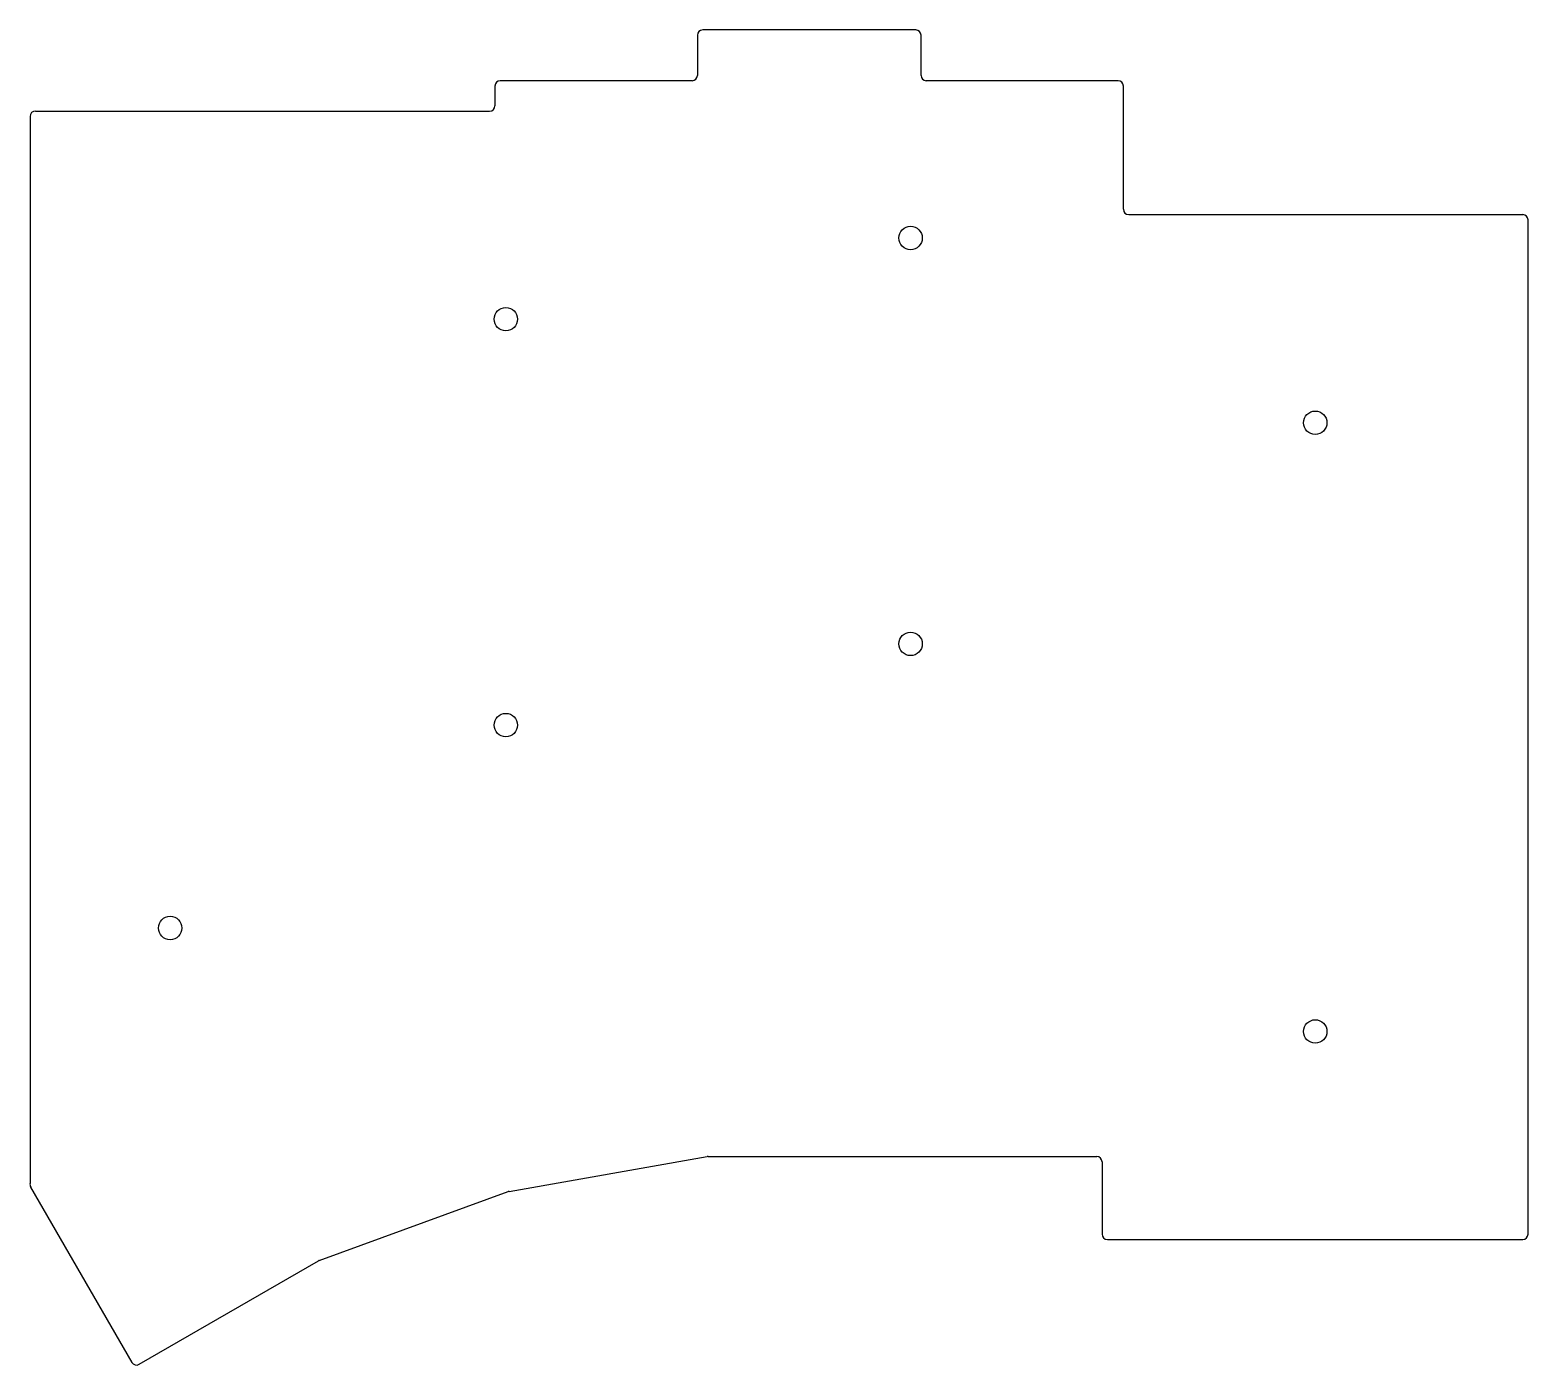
# Model space of a CAD drawing. Header units: millimetres. Extents: x 179 to 319, y -22 to 104.
import ezdxf

# ---------------------------------------------------------------- set-up
doc = ezdxf.new("R2010")
doc.units = ezdxf.units.MM

msp = doc.modelspace()

# ---------------------------------------------------------------- linework, layer by layer
for p, q in [((241.2, 103.04), (241.2, 99.27)), ((261.7, 103.54), (241.7, 103.54)), ((262.2, 99.27), (262.2, 103.04)), ((240.7, 98.77), (222.7, 98.77)), ((280.7, 98.77), (262.7, 98.77)), ((222.2, 98.27), (222.2, 96.42)), ((281.2, 86.7), (281.2, 98.27)), ((179.05, 95.92), (221.7, 95.92)), ((178.55, 95.42), (178.55, -4.72)), ((281.7, 86.2), (318.7, 86.2)), ((319.2, -9.5), (319.2, 85.7)), ((223.53, -5.48), (242.12, -2.2)), ((242.21, -2.19), (260.2, -2.19)), ((260.2, -2.2), (260.2, -2.19)), ((260.2, -2.2), (278.7, -2.2)), ((279.2, -2.7), (279.2, -9.5)), ((178.6, -5.07), (188.1, -21.53)), ((205.7, -11.96), (223.44, -5.5)), ((279.7, -10), (318.7, -10)), ((188.79, -21.71), (205.62, -11.99))]:
    msp.add_line(p, q)
for centre in [(261.22, 84.01), (223.22, 76.39), (299.22, 66.67), (261.22, 45.91), (223.22, 38.29), (191.7, 19.24), (299.22, 9.53)]:
    msp.add_circle(centre, 1.1)
for centre, start, end in [((241.7, 103.04), 90, 180), ((261.7, 103.04), 0, 90), ((222.7, 98.27), 90, 180), ((240.7, 99.27), 270, 0), ((262.7, 99.27), 180, 270), ((280.7, 98.27), 0, 90), ((179.05, 95.42), 90, 180), ((221.7, 96.42), 270, 0), ((281.7, 86.7), 180, 270), ((318.7, 85.7), 0, 90), ((242.21, -2.69), 90, 100), ((278.7, -2.7), 0, 90), ((179.04, -4.82), 167.7534, 210), ((223.61, -5.97), 100, 110), ((279.7, -9.5), 180, 270), ((318.7, -9.5), 270, 0), ((205.87, -12.43), 110, 120), ((188.54, -21.28), 210, 300)]:
    msp.add_arc(centre, 0.5, start, end)

doc.saveas('drawing.dxf')
